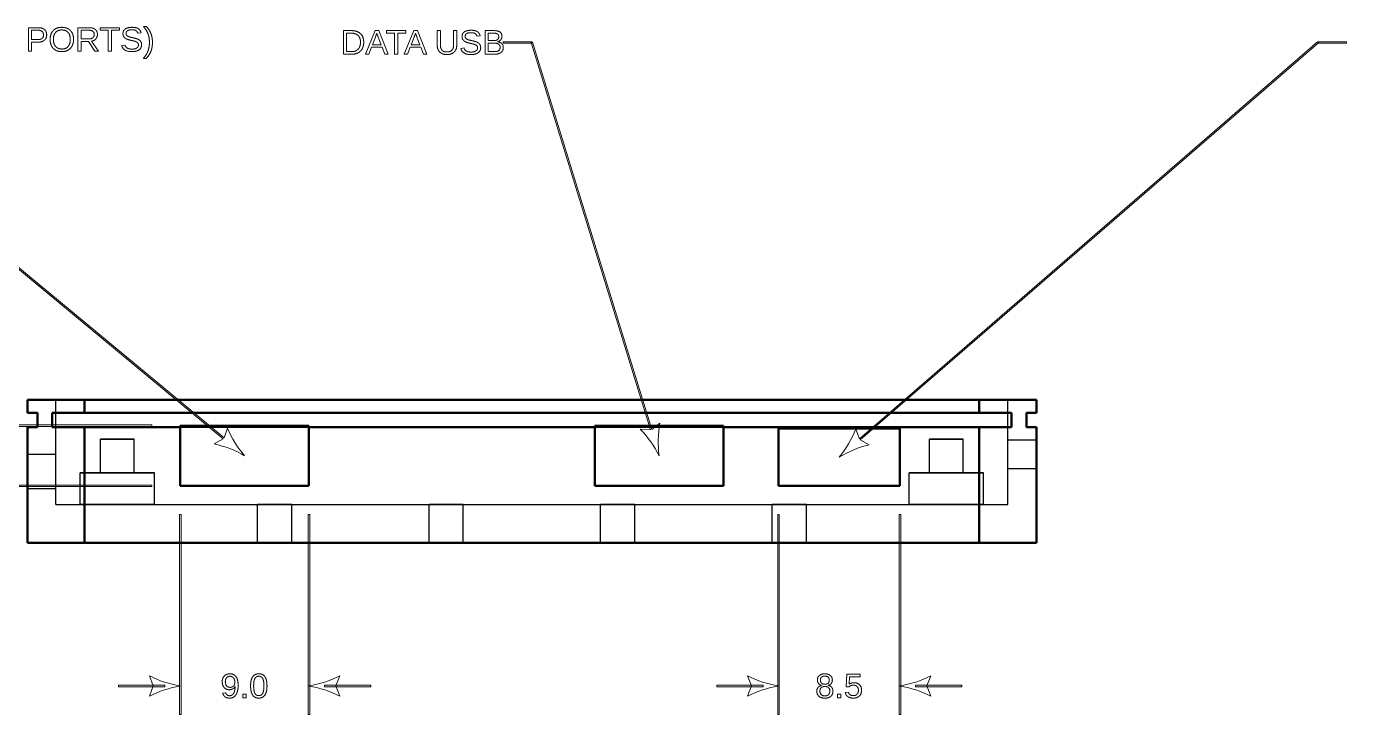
# Model space of a CAD drawing. Header units: millimetres. Extents: x 10 to 414, y 10 to 287.
# Drawn here: x 59.6 to 152, y 98 to 146.1 of the extents above; entities that cross this region are included whole.
import ezdxf

# ---------------------------------------------------------------- set-up
doc = ezdxf.new("R2010")
doc.units = ezdxf.units.MM
for name, color, linetype, lineweight in [('dimensions', 7, 'Continuous', 13), ('hidden', 7, 'Continuous', 25), ('part', 7, 'Continuous', 50)]:
    doc.layers.add(name, color=color, linetype=linetype, lineweight=lineweight)

msp = doc.modelspace()

# ---------------------------------------------------------------- linework, layer by layer
at = {"layer": 'dimensions'}
for p, q in [((59.773, 146.03), (59.773, 144.379)), ((60.468, 146.03), (59.773, 146.03)), ((63.241, 146.03), (63.241, 144.379)), ((64.018, 146.03), (63.241, 146.03)), ((64.787, 146.03), (64.787, 145.847)), ((66.145, 146.03), (64.787, 146.03)), ((66.145, 145.847), (66.145, 146.03)), ((68.018, 146.118), (67.814, 146.118)), ((73.462, 117.356), (40.032, 145.039)), ((59.997, 145.851), (60.441, 145.851)), ((59.997, 145.199), (59.997, 145.851)), ((60.45, 145.199), (59.997, 145.199)), ((59.997, 145.022), (60.482, 145.022)), ((59.997, 144.379), (59.997, 145.022)), ((63.464, 145.851), (63.995, 145.851)), ((63.464, 145.241), (63.464, 145.851)), ((64.005, 145.241), (63.464, 145.241)), ((63.464, 145.064), (63.979, 145.064)), ((63.464, 144.379), (63.464, 145.064)), ((63.979, 145.064), (64.408, 144.379)), ((64.666, 144.379), (64.197, 145.09)), ((64.787, 145.847), (65.355, 145.847)), ((65.355, 145.847), (65.355, 144.379)), ((65.577, 145.847), (66.145, 145.847)), ((65.577, 144.379), (65.577, 145.847)), ((67.431, 145.636), (67.652, 145.675)), ((81.81, 145.825), (81.81, 144.174)), ((82.356, 145.825), (81.81, 145.825)), ((82.034, 145.646), (82.351, 145.646)), ((82.034, 144.353), (82.034, 145.646)), ((84.025, 145.825), (83.351, 144.174)), ((83.841, 144.831), (84.052, 145.374)), ((84.279, 145.825), (84.025, 145.825)), ((84.138, 145.623), (84.149, 145.656)), ((84.149, 145.656), (84.18, 145.559)), ((84.246, 145.376), (84.458, 144.831)), ((84.942, 144.174), (84.279, 145.825)), ((84.823, 145.825), (84.823, 145.642)), ((86.18, 145.825), (84.823, 145.825)), ((84.823, 145.642), (85.39, 145.642)), ((85.39, 145.642), (85.39, 144.174)), ((85.612, 145.642), (86.18, 145.642)), ((85.612, 144.174), (85.612, 145.642)), ((86.735, 145.825), (86.061, 144.174)), ((86.18, 145.642), (86.18, 145.825)), ((86.551, 144.831), (86.762, 145.374)), ((86.989, 145.825), (86.735, 145.825)), ((86.849, 145.623), (86.859, 145.656)), ((86.859, 145.656), (86.891, 145.559)), ((86.957, 145.376), (87.169, 144.831)), ((87.653, 144.174), (86.989, 145.825)), ((88.377, 145.825), (88.377, 144.774)), ((88.601, 145.825), (88.377, 145.825)), ((88.601, 144.793), (88.601, 145.825)), ((89.517, 145.825), (89.517, 144.808)), ((89.74, 145.825), (89.517, 145.825)), ((89.74, 144.795), (89.74, 145.825)), ((91.157, 145.431), (91.377, 145.47)), ((91.723, 145.825), (91.723, 144.174)), ((92.323, 145.825), (91.723, 145.825)), ((91.946, 145.646), (92.323, 145.646)), ((91.946, 145.123), (91.946, 145.646)), ((92.323, 145.123), (91.946, 145.123)), ((95, 145.05), (93, 145.05)), ((93, 145.05), (93, 144.95)), ((95, 144.95), (95, 145.05)), ((149.967, 145.038), (117.91, 117.287)), ((150.033, 144.962), (149.967, 145.038)), ((152, 145.05), (150, 145.05)), ((150, 145.05), (150, 144.95)), ((152, 144.95), (152, 145.05)), ((39.968, 144.961), (73.398, 117.279)), ((59.773, 144.379), (59.997, 144.379)), ((63.241, 144.379), (63.464, 144.379)), ((64.408, 144.379), (64.666, 144.379)), ((65.355, 144.379), (65.577, 144.379)), ((66.525, 144.818), (66.309, 144.775)), ((68.451, 144.998), (68.451, 145.002)), ((81.81, 144.174), (82.427, 144.174)), ((82.402, 144.353), (82.034, 144.353)), ((83.351, 144.174), (83.583, 144.174)), ((83.583, 144.174), (83.773, 144.657)), ((83.773, 144.657), (84.525, 144.657)), ((84.458, 144.831), (83.841, 144.831)), ((84.525, 144.657), (84.714, 144.174)), ((84.714, 144.174), (84.942, 144.174)), ((85.39, 144.174), (85.612, 144.174)), ((86.061, 144.174), (86.293, 144.174)), ((86.293, 144.174), (86.483, 144.657)), ((86.483, 144.657), (87.236, 144.657)), ((87.169, 144.831), (86.551, 144.831)), ((87.236, 144.657), (87.424, 144.174)), ((87.424, 144.174), (87.653, 144.174)), ((90.251, 144.613), (90.034, 144.57)), ((91.723, 144.174), (92.393, 144.174)), ((91.946, 144.948), (92.364, 144.948)), ((91.946, 144.353), (91.946, 144.948)), ((92.381, 144.353), (91.946, 144.353)), ((93, 144.95), (95, 144.95)), ((95.048, 145.015), (94.952, 144.985)), ((94.952, 144.985), (103.29, 117.909)), ((103.386, 117.939), (95.048, 145.015)), ((117.976, 117.211), (150.033, 144.962)), ((150, 144.95), (152, 144.95)), ((67.814, 143.882), (68.018, 143.882)), ((68.4, 118.25), (53.238, 118.25)), ((68.4, 118.15), (68.4, 118.25)), ((103.952, 118.376), (103.386, 117.939)), ((53.238, 118.15), (68.4, 118.15)), ((73.696, 118.032), (73.462, 117.356)), ((103.29, 117.909), (102.576, 117.952)), ((117.91, 117.287), (117.662, 117.958)), ((73.398, 117.279), (72.777, 116.923)), ((118.604, 116.869), (117.976, 117.211)), ((68.4, 114.05), (53.238, 114.05)), ((53.238, 113.95), (68.4, 113.95)), ((68.4, 113.95), (68.4, 114.05)), ((70.45, 112), (70.35, 112)), ((70.35, 112), (70.35, 98)), ((70.45, 98), (70.45, 112)), ((79.45, 112), (79.35, 112)), ((79.35, 112), (79.35, 98)), ((79.45, 98), (79.45, 112)), ((112.3, 112), (112.2, 112)), ((112.2, 112), (112.2, 98)), ((112.3, 98), (112.3, 112)), ((120.8, 112), (120.7, 112)), ((120.7, 112), (120.7, 98)), ((120.8, 98), (120.8, 112)), ((68.24, 100.72), (68.51, 100)), ((81.29, 100), (81.56, 100.72)), ((110.09, 100.72), (110.36, 100)), ((117.031, 100.825), (116.976, 99.937)), ((117.97, 100.825), (117.031, 100.825)), ((117.97, 100.646), (117.97, 100.825)), ((122.64, 100), (122.91, 100.72)), ((66.08, 100.05), (66.08, 99.95)), ((69.32, 100.05), (66.08, 100.05)), ((66.08, 99.95), (69.32, 99.95)), ((68.51, 100), (68.24, 99.28)), ((69.32, 99.95), (69.32, 100.05)), ((80.48, 100.05), (80.48, 99.95)), ((83.72, 100.05), (80.48, 100.05)), ((80.48, 99.95), (83.72, 99.95)), ((81.56, 99.28), (81.29, 100)), ((83.72, 99.95), (83.72, 100.05)), ((107.93, 100.05), (107.93, 99.95)), ((111.17, 100.05), (107.93, 100.05)), ((107.93, 99.95), (111.17, 99.95)), ((110.36, 100), (110.09, 99.28)), ((111.17, 99.95), (111.17, 100.05)), ((115.264, 100.042), (115.264, 100.037)), ((115.727, 100.04), (115.727, 100.045)), ((116.976, 99.937), (117.182, 99.937)), ((117.191, 100.122), (117.223, 100.646)), ((117.223, 100.646), (117.97, 100.646)), ((121.83, 100.05), (121.83, 99.95)), ((125.07, 100.05), (121.83, 100.05)), ((121.83, 99.95), (125.07, 99.95)), ((122.91, 99.28), (122.64, 100)), ((125.07, 99.95), (125.07, 100.05)), ((73.571, 99.527), (73.369, 99.495)), ((74.776, 99.43), (74.776, 99.174)), ((75.005, 99.43), (74.776, 99.43)), ((74.776, 99.174), (75.005, 99.174)), ((75.005, 99.174), (75.005, 99.43)), ((116.384, 99.43), (116.384, 99.174)), ((116.612, 99.43), (116.384, 99.43)), ((116.384, 99.174), (116.612, 99.174)), ((116.612, 99.174), (116.612, 99.43)), ((117.141, 99.568), (116.928, 99.543)), ((70.35, 98), (70.45, 98)), ((79.35, 98), (79.45, 98)), ((112.2, 98), (112.3, 98)), ((120.7, 98), (120.8, 98))]:
    msp.add_line(p, q, dxfattribs=at)
for centre, start, end in [((111.134, 117.072), -190.29092, -172.34566), ((80.416, 120.88), -157.03506, -139.08981), ((97.372, 112.834), 26.57898, 44.52423), ((110.88, 120.658), -39.65587, -21.71061), ((71.232, 109.789), 59.83484, 77.78009), ((120.305, 109.771), 103.47423, 121.41949), ((71.6, 107.2), -117.40758, -99.46232), ((78.2, 107.2), -80.53768, -62.59242), ((113.45, 107.2), -117.40758, -99.46232), ((119.55, 107.2), -80.53768, -62.59242), ((71.6, 92.8), 99.46232, 117.40758), ((78.2, 92.8), 62.59242, 80.53768), ((113.45, 92.8), 99.46232, 117.40758), ((119.55, 92.8), 62.59242, 80.53768)]:
    msp.add_arc(centre, 7.299, start, end, dxfattribs=at)
for points in [[(60.468, 146.03), (60.746, 146.03), (60.898, 145.9)], [(61.507, 145.831), (61.724, 146.055), (62.111, 146.055)], [(62.111, 146.055), (62.363, 146.055), (62.548, 145.954)], [(62.548, 145.954), (62.733, 145.854), (62.831, 145.663)], [(64.018, 146.03), (64.296, 146.03), (64.448, 145.905)], [(66.548, 145.94), (66.711, 146.055), (67.013, 146.055)], [(67.013, 146.055), (67.294, 146.055), (67.443, 145.969)], [(67.443, 145.969), (67.592, 145.882), (67.652, 145.675)], [(68.136, 145.6), (68.034, 145.873), (67.814, 146.118)], [(68.018, 146.118), (68.24, 145.879), (68.345, 145.609)], [(60.825, 145.531), (60.825, 145.851), (60.441, 145.851)], [(60.45, 145.199), (60.825, 145.199), (60.825, 145.531)], [(60.897, 145.161), (60.745, 145.022), (60.482, 145.022)], [(61.05, 145.533), (61.05, 145.299), (60.897, 145.161)], [(60.898, 145.9), (61.05, 145.77), (61.05, 145.533)], [(61.291, 145.212), (61.291, 145.608), (61.507, 145.831)], [(61.388, 144.757), (61.291, 144.952), (61.291, 145.212)], [(61.673, 145.698), (61.518, 145.525), (61.518, 145.212)], [(61.518, 145.212), (61.518, 144.902), (61.674, 144.719)], [(62.111, 145.872), (61.827, 145.872), (61.673, 145.698)], [(62.546, 145.696), (62.392, 145.872), (62.111, 145.872)], [(62.7, 145.212), (62.7, 145.52), (62.546, 145.696)], [(62.547, 144.713), (62.7, 144.89), (62.7, 145.212)], [(62.929, 145.212), (62.929, 144.953), (62.83, 144.759)], [(62.831, 145.663), (62.929, 145.472), (62.929, 145.212)], [(64.277, 145.775), (64.179, 145.851), (63.995, 145.851)], [(64.005, 145.241), (64.182, 145.241), (64.278, 145.324)], [(64.493, 145.248), (64.386, 145.123), (64.197, 145.09)], [(64.375, 145.555), (64.375, 145.7), (64.277, 145.775)], [(64.278, 145.324), (64.375, 145.407), (64.375, 145.555)], [(64.448, 145.905), (64.6, 145.78), (64.6, 145.558)], [(64.6, 145.558), (64.6, 145.374), (64.493, 145.248)], [(66.386, 145.613), (66.386, 145.825), (66.548, 145.94)], [(66.417, 145.449), (66.386, 145.52), (66.386, 145.613)], [(66.507, 145.324), (66.448, 145.377), (66.417, 145.449)], [(66.667, 145.227), (66.565, 145.271), (66.507, 145.324)], [(66.708, 145.82), (66.604, 145.755), (66.604, 145.625)], [(66.604, 145.625), (66.604, 145.548), (66.644, 145.499)], [(66.644, 145.499), (66.685, 145.449), (66.761, 145.414)], [(66.964, 145.141), (66.768, 145.184), (66.667, 145.227)], [(67.011, 145.886), (66.812, 145.886), (66.708, 145.82)], [(66.761, 145.414), (66.837, 145.38), (67.064, 145.329)], [(67.169, 145.093), (67.076, 145.115), (66.964, 145.141)], [(67.293, 145.827), (67.191, 145.886), (67.011, 145.886)], [(67.064, 145.329), (67.141, 145.312), (67.216, 145.294)], [(67.328, 145.037), (67.261, 145.07), (67.169, 145.093)], [(67.216, 145.294), (67.292, 145.275), (67.361, 145.25)], [(67.431, 145.636), (67.395, 145.768), (67.293, 145.827)], [(67.432, 144.954), (67.395, 145.005), (67.328, 145.037)], [(67.361, 145.25), (67.43, 145.225), (67.49, 145.191)], [(67.49, 145.191), (67.551, 145.157), (67.595, 145.108)], [(67.595, 145.108), (67.64, 145.059), (67.665, 144.992)], [(68.239, 145), (68.239, 145.327), (68.136, 145.6)], [(68.345, 145.609), (68.451, 145.339), (68.451, 145.002)], [(82.838, 145.485), (82.67, 145.646), (82.351, 145.646)], [(82.356, 145.825), (82.775, 145.825), (83.003, 145.615)], [(83.006, 145.016), (83.006, 145.323), (82.838, 145.485)], [(83.003, 145.615), (83.231, 145.404), (83.231, 145.016)], [(84.138, 145.623), (84.109, 145.526), (84.052, 145.374)], [(84.246, 145.376), (84.213, 145.457), (84.18, 145.559)], [(86.849, 145.623), (86.82, 145.526), (86.762, 145.374)], [(86.957, 145.376), (86.924, 145.457), (86.891, 145.559)], [(90.111, 145.408), (90.111, 145.62), (90.274, 145.735)], [(90.142, 145.244), (90.111, 145.315), (90.111, 145.408)], [(90.232, 145.119), (90.173, 145.172), (90.142, 145.244)], [(90.392, 145.022), (90.291, 145.066), (90.232, 145.119)], [(90.274, 145.735), (90.436, 145.85), (90.738, 145.85)], [(90.434, 145.615), (90.329, 145.55), (90.329, 145.42)], [(90.329, 145.42), (90.329, 145.343), (90.37, 145.294)], [(90.37, 145.294), (90.41, 145.244), (90.486, 145.209)], [(90.689, 144.936), (90.493, 144.979), (90.392, 145.022)], [(90.736, 145.681), (90.538, 145.681), (90.434, 145.615)], [(90.486, 145.209), (90.562, 145.175), (90.79, 145.124)], [(91.018, 145.622), (90.916, 145.681), (90.736, 145.681)], [(90.738, 145.85), (91.02, 145.85), (91.168, 145.763)], [(90.79, 145.124), (90.866, 145.107), (90.942, 145.088)], [(90.942, 145.088), (91.017, 145.07), (91.086, 145.045)], [(91.157, 145.431), (91.12, 145.562), (91.018, 145.622)], [(91.086, 145.045), (91.155, 145.02), (91.216, 144.986)], [(91.168, 145.763), (91.317, 145.677), (91.377, 145.47)], [(92.323, 145.825), (92.904, 145.825), (92.904, 145.424)], [(92.587, 145.588), (92.496, 145.646), (92.323, 145.646)], [(92.323, 145.123), (92.502, 145.123), (92.59, 145.19)], [(92.679, 145.397), (92.679, 145.531), (92.587, 145.588)], [(92.59, 145.19), (92.679, 145.258), (92.679, 145.397)], [(92.822, 145.178), (92.74, 145.079), (92.59, 145.045)], [(92.59, 145.045), (92.787, 145.021), (92.893, 144.913)], [(92.904, 145.424), (92.904, 145.278), (92.822, 145.178)], [(61.67, 144.459), (61.485, 144.562), (61.388, 144.757)], [(62.109, 144.355), (61.854, 144.355), (61.67, 144.459)], [(61.674, 144.719), (61.831, 144.537), (62.109, 144.537)], [(62.109, 144.537), (62.395, 144.537), (62.547, 144.713)], [(62.546, 144.46), (62.361, 144.355), (62.109, 144.355)], [(62.83, 144.759), (62.731, 144.564), (62.546, 144.46)], [(67.008, 144.355), (66.405, 144.355), (66.309, 144.775)], [(66.525, 144.818), (66.563, 144.67), (66.685, 144.6)], [(66.685, 144.6), (66.807, 144.53), (67.016, 144.53)], [(67.512, 144.481), (67.333, 144.355), (67.008, 144.355)], [(67.016, 144.53), (67.233, 144.53), (67.351, 144.604)], [(67.351, 144.604), (67.469, 144.679), (67.469, 144.823)], [(67.469, 144.823), (67.469, 144.904), (67.432, 144.954)], [(67.69, 144.835), (67.69, 144.606), (67.512, 144.481)], [(67.665, 144.992), (67.69, 144.925), (67.69, 144.835)], [(67.814, 143.882), (68.035, 144.128), (68.137, 144.401)], [(68.345, 144.389), (68.239, 144.12), (68.018, 143.882)], [(68.137, 144.401), (68.239, 144.673), (68.239, 145)], [(68.451, 144.998), (68.451, 144.659), (68.345, 144.389)], [(82.402, 144.353), (82.583, 144.353), (82.721, 144.433)], [(82.849, 144.276), (82.666, 144.174), (82.427, 144.174)], [(82.721, 144.433), (82.859, 144.512), (82.932, 144.662)], [(83.132, 144.569), (83.032, 144.378), (82.849, 144.276)], [(82.932, 144.662), (83.006, 144.812), (83.006, 145.016)], [(83.231, 145.016), (83.231, 144.761), (83.132, 144.569)], [(88.46, 144.439), (88.377, 144.579), (88.377, 144.774)], [(88.695, 144.224), (88.543, 144.298), (88.46, 144.439)], [(88.601, 144.793), (88.601, 144.566), (88.716, 144.449)], [(89.048, 144.15), (88.846, 144.15), (88.695, 144.224)], [(88.716, 144.449), (88.83, 144.332), (89.047, 144.332)], [(89.047, 144.332), (89.27, 144.332), (89.394, 144.453)], [(89.415, 144.227), (89.259, 144.15), (89.048, 144.15)], [(89.394, 144.453), (89.517, 144.575), (89.517, 144.808)], [(89.655, 144.449), (89.57, 144.304), (89.415, 144.227)], [(89.74, 144.795), (89.74, 144.595), (89.655, 144.449)], [(90.734, 144.15), (90.13, 144.15), (90.034, 144.57)], [(90.251, 144.613), (90.288, 144.464), (90.41, 144.395)], [(90.41, 144.395), (90.532, 144.325), (90.742, 144.325)], [(90.894, 144.887), (90.802, 144.91), (90.689, 144.936)], [(91.237, 144.276), (91.058, 144.15), (90.734, 144.15)], [(90.742, 144.325), (90.959, 144.325), (91.076, 144.399)], [(91.054, 144.832), (90.987, 144.865), (90.894, 144.887)], [(91.157, 144.749), (91.12, 144.8), (91.054, 144.832)], [(91.076, 144.399), (91.194, 144.474), (91.194, 144.618)], [(91.194, 144.618), (91.194, 144.699), (91.157, 144.749)], [(91.216, 144.986), (91.276, 144.952), (91.321, 144.903)], [(91.416, 144.63), (91.416, 144.401), (91.237, 144.276)], [(91.321, 144.903), (91.365, 144.854), (91.39, 144.787)], [(91.39, 144.787), (91.416, 144.72), (91.416, 144.63)], [(92.774, 144.657), (92.774, 144.948), (92.364, 144.948)], [(92.381, 144.353), (92.586, 144.353), (92.68, 144.429)], [(92.839, 144.296), (92.679, 144.174), (92.393, 144.174)], [(92.68, 144.429), (92.774, 144.505), (92.774, 144.657)], [(93, 144.639), (93, 144.419), (92.839, 144.296)], [(92.893, 144.913), (93, 144.804), (93, 144.639)], [(73.335, 100.294), (73.335, 100.553), (73.48, 100.701)], [(73.48, 100.701), (73.626, 100.85), (73.885, 100.85)], [(73.885, 100.85), (74.16, 100.85), (74.302, 100.646)], [(75.457, 100.638), (75.596, 100.85), (75.896, 100.85)], [(75.896, 100.85), (76.187, 100.85), (76.326, 100.635)], [(114.973, 100.427), (114.973, 100.615), (115.114, 100.732)], [(115.114, 100.732), (115.255, 100.85), (115.493, 100.85)], [(115.493, 100.693), (115.345, 100.693), (115.267, 100.622)], [(115.493, 100.85), (115.737, 100.85), (115.878, 100.735)], [(115.8, 100.412), (115.8, 100.693), (115.493, 100.693)], [(115.878, 100.735), (116.02, 100.62), (116.02, 100.424)], [(73.469, 99.89), (73.335, 100.042), (73.335, 100.294)], [(73.825, 99.737), (73.602, 99.737), (73.469, 99.89)], [(73.637, 100.575), (73.549, 100.471), (73.549, 100.294)], [(73.549, 100.294), (73.549, 100.114), (73.637, 100.009)], [(73.878, 100.679), (73.725, 100.679), (73.637, 100.575)], [(73.637, 100.009), (73.725, 99.904), (73.875, 99.904)], [(74.074, 99.801), (73.961, 99.737), (73.825, 99.737)], [(73.875, 99.904), (73.967, 99.904), (74.045, 99.946)], [(74.122, 100.557), (74.031, 100.679), (73.878, 100.679)], [(74.045, 99.946), (74.124, 99.987), (74.169, 100.063)], [(74.235, 99.971), (74.188, 99.865), (74.074, 99.801)], [(74.214, 100.237), (74.214, 100.436), (74.122, 100.557)], [(74.131, 99.489), (74.23, 99.658), (74.235, 99.971)], [(74.169, 100.063), (74.214, 100.139), (74.214, 100.237)], [(74.444, 100.033), (74.444, 99.607), (74.288, 99.379)], [(74.302, 100.646), (74.444, 100.442), (74.444, 100.033)], [(75.318, 100), (75.318, 100.425), (75.457, 100.638)], [(75.461, 99.367), (75.318, 99.584), (75.318, 100)], [(75.616, 100.52), (75.531, 100.362), (75.531, 100)], [(75.531, 100), (75.531, 99.648), (75.617, 99.486)], [(75.896, 100.679), (75.701, 100.679), (75.616, 100.52)], [(76.168, 100.518), (76.085, 100.679), (75.896, 100.679)], [(76.164, 99.489), (76.251, 99.655), (76.251, 100)], [(76.251, 100), (76.251, 100.357), (76.168, 100.518)], [(76.465, 100), (76.465, 99.586), (76.319, 99.368)], [(76.326, 100.635), (76.465, 100.421), (76.465, 100)], [(114.934, 99.632), (114.934, 99.794), (115.027, 99.904)], [(115.051, 100.179), (114.973, 100.285), (114.973, 100.427)], [(115.027, 99.904), (115.12, 100.014), (115.264, 100.037)], [(115.264, 100.042), (115.129, 100.074), (115.051, 100.179)], [(115.243, 99.88), (115.152, 99.796), (115.152, 99.65)], [(115.267, 100.622), (115.189, 100.552), (115.189, 100.412)], [(115.189, 100.412), (115.189, 100.271), (115.269, 100.196)], [(115.493, 99.964), (115.333, 99.964), (115.243, 99.88)], [(115.269, 100.196), (115.349, 100.122), (115.496, 100.122)], [(115.75, 99.886), (115.659, 99.964), (115.493, 99.964)], [(115.496, 100.122), (115.645, 100.122), (115.722, 100.19)], [(115.722, 100.19), (115.8, 100.259), (115.8, 100.412)], [(115.941, 100.177), (115.862, 100.071), (115.727, 100.045)], [(115.727, 100.04), (115.885, 100.014), (115.973, 99.906)], [(115.841, 99.654), (115.841, 99.808), (115.75, 99.886)], [(116.02, 100.424), (116.02, 100.282), (115.941, 100.177)], [(115.973, 99.906), (116.061, 99.797), (116.061, 99.634)], [(117.33, 100.028), (117.256, 100.001), (117.182, 99.937)], [(117.191, 100.122), (117.329, 100.227), (117.532, 100.227)], [(117.489, 100.055), (117.404, 100.055), (117.33, 100.028)], [(117.75, 99.959), (117.653, 100.055), (117.489, 100.055)], [(117.532, 100.227), (117.776, 100.227), (117.921, 100.084)], [(117.846, 99.707), (117.846, 99.863), (117.75, 99.959)], [(117.921, 100.084), (118.066, 99.941), (118.066, 99.712)], [(73.536, 99.232), (73.419, 99.313), (73.369, 99.495)], [(73.846, 99.15), (73.653, 99.15), (73.536, 99.232)], [(73.571, 99.527), (73.634, 99.32), (73.849, 99.32)], [(74.288, 99.379), (74.133, 99.15), (73.846, 99.15)], [(73.849, 99.32), (74.031, 99.32), (74.131, 99.489)], [(75.888, 99.15), (75.604, 99.15), (75.461, 99.367)], [(75.617, 99.486), (75.703, 99.323), (75.891, 99.323)], [(76.319, 99.368), (76.173, 99.15), (75.888, 99.15)], [(75.891, 99.323), (76.077, 99.323), (76.164, 99.489)], [(115.084, 99.276), (114.934, 99.401), (114.934, 99.632)], [(115.498, 99.15), (115.233, 99.15), (115.084, 99.276)], [(115.152, 99.65), (115.152, 99.309), (115.5, 99.309)], [(115.915, 99.278), (115.77, 99.15), (115.498, 99.15)], [(115.5, 99.309), (115.673, 99.309), (115.757, 99.391)], [(115.757, 99.391), (115.841, 99.474), (115.841, 99.654)], [(116.061, 99.634), (116.061, 99.406), (115.915, 99.278)], [(117.107, 99.251), (116.965, 99.352), (116.928, 99.543)], [(117.48, 99.15), (117.249, 99.15), (117.107, 99.251)], [(117.141, 99.568), (117.208, 99.323), (117.484, 99.323)], [(117.91, 99.3), (117.755, 99.15), (117.48, 99.15)], [(117.484, 99.323), (117.654, 99.323), (117.75, 99.425)], [(117.75, 99.425), (117.846, 99.528), (117.846, 99.707)], [(118.066, 99.712), (118.066, 99.45), (117.91, 99.3)]]:
    msp.add_open_spline(points, degree=2, dxfattribs=at)
at = {"layer": 'hidden'}
for p, q in [((59.7, 119.1), (59.7, 120)), ((61.7, 112.7), (61.7, 120)), ((61.7, 112.7), (61.7, 120)), ((128.3, 120), (61.7, 120)), ((128.3, 120), (61.7, 120)), ((63.7, 120), (126.3, 120)), ((63.7, 119.1), (63.7, 120)), ((126.3, 119.1), (126.3, 120)), ((128.3, 112.7), (128.3, 120)), ((128.3, 112.7), (128.3, 120)), ((130.3, 119.1), (130.3, 120)), ((60.4, 118.1), (60.4, 119.1)), ((61.439, 118.1), (61.439, 119.1)), ((128.561, 119.1), (61.439, 119.1)), ((128.561, 119.1), (61.439, 119.1)), ((63.7, 119.1), (126.3, 119.1)), ((128.561, 118.1), (128.561, 119.1)), ((129.6, 118.1), (129.6, 119.1)), ((59.7, 110), (59.7, 118.1)), ((61.439, 118.1), (70.4, 118.1)), ((61.439, 118.1), (128.561, 118.1)), ((63.7, 118.1), (126.3, 118.1)), ((63.7, 110), (63.7, 118.1)), ((70.4, 118.2), (79.4, 118.2)), ((70.4, 118.2), (70.4, 114)), ((79.4, 118.2), (79.4, 114)), ((79.4, 118.1), (99.4, 118.1)), ((99.4, 118.2), (108.4, 118.2)), ((99.4, 118.2), (99.4, 114)), ((108.4, 118.2), (108.4, 114)), ((108.4, 118.1), (128.561, 118.1)), ((112.25, 118), (120.75, 118)), ((112.25, 118), (112.25, 114)), ((120.75, 118), (120.75, 114)), ((126.3, 110), (126.3, 118.1)), ((130.3, 110), (130.3, 118.1)), ((64.825, 114.9), (64.825, 117.25)), ((64.825, 114.9), (64.825, 117.25)), ((67.175, 114.9), (67.175, 117.25)), ((67.175, 114.9), (67.175, 117.25)), ((122.825, 114.9), (122.825, 117.25)), ((122.825, 114.9), (122.825, 117.25)), ((125.175, 114.9), (125.175, 117.25)), ((125.175, 114.9), (125.175, 117.25)), ((128.3, 115.2), (128.3, 117.2)), ((128.3, 115.2), (128.3, 117.2)), ((128.3, 117.2), (130.3, 117.2)), ((128.3, 117.2), (130.3, 117.2)), ((130.3, 115.2), (130.3, 117.2)), ((130.3, 115.2), (130.3, 117.2)), ((59.7, 116.2), (61.7, 116.2)), ((59.7, 113.8), (59.7, 116.2)), ((59.7, 116.2), (61.7, 116.2)), ((59.7, 113.8), (59.7, 116.2)), ((61.7, 113.8), (61.7, 116.2)), ((61.7, 113.8), (61.7, 116.2)), ((63.4, 112.7), (63.4, 114.9)), ((63.4, 112.7), (63.4, 114.9)), ((68.6, 112.7), (68.6, 114.9)), ((68.6, 112.7), (68.6, 114.9)), ((121.4, 112.7), (121.4, 114.9)), ((121.4, 112.7), (121.4, 114.9)), ((126.6, 112.7), (126.6, 114.9)), ((126.6, 112.7), (126.6, 114.9)), ((128.3, 115.2), (130.3, 115.2)), ((128.3, 115.2), (130.3, 115.2)), ((59.7, 113.8), (61.7, 113.8)), ((59.7, 113.8), (61.7, 113.8)), ((70.4, 114), (79.4, 114)), ((99.4, 114), (108.4, 114)), ((112.25, 114), (120.75, 114)), ((61.7, 112.7), (128.3, 112.7)), ((61.7, 112.7), (128.3, 112.7)), ((78.2, 112.7), (75.8, 112.7)), ((78.2, 112.7), (75.8, 112.7)), ((75.8, 110), (75.8, 112.7)), ((75.8, 110), (75.8, 112.7)), ((78.2, 110), (78.2, 112.7)), ((78.2, 110), (78.2, 112.7)), ((90.2, 112.7), (87.8, 112.7)), ((90.2, 112.7), (87.8, 112.7)), ((87.8, 110), (87.8, 112.7)), ((87.8, 110), (87.8, 112.7)), ((90.2, 110), (90.2, 112.7)), ((90.2, 110), (90.2, 112.7)), ((102.2, 112.7), (99.8, 112.7)), ((102.2, 112.7), (99.8, 112.7)), ((99.8, 110), (99.8, 112.7)), ((99.8, 110), (99.8, 112.7)), ((102.2, 110), (102.2, 112.7)), ((102.2, 110), (102.2, 112.7)), ((114.2, 112.7), (111.8, 112.7)), ((114.2, 112.7), (111.8, 112.7)), ((111.8, 110), (111.8, 112.7)), ((111.8, 110), (111.8, 112.7)), ((114.2, 110), (114.2, 112.7)), ((114.2, 110), (114.2, 112.7)), ((63.7, 110), (126.3, 110)), ((78.2, 110), (75.8, 110)), ((78.2, 110), (75.8, 110)), ((90.2, 110), (87.8, 110)), ((90.2, 110), (87.8, 110)), ((102.2, 110), (99.8, 110)), ((102.2, 110), (99.8, 110)), ((114.2, 110), (111.8, 110)), ((114.2, 110), (111.8, 110))]:
    msp.add_line(p, q, dxfattribs=at)
for points, degree, knots in [([(59.7, 120), (59.713, 120), (59.725, 120), (59.763, 120), (59.8, 120), (59.862, 120), (59.924, 120), (60.01, 120), (60.096, 120), (60.205, 120), (60.313, 120), (60.443, 120), (60.573, 120), (60.722, 120), (60.872, 120), (61.039, 120), (61.206, 120), (61.389, 120), (61.572, 120), (61.768, 120), (61.964, 120), (62.172, 120), (62.379, 120), (62.594, 120), (62.81, 120), (63.251, 120), (63.7, 120)], 2, [0, 0, 0, 0.071429, 0.071429, 0.142857, 0.142857, 0.214286, 0.214286, 0.285714, 0.285714, 0.357143, 0.357143, 0.428571, 0.428571, 0.5, 0.5, 0.571429, 0.571429, 0.642857, 0.642857, 0.714286, 0.714286, 0.785714, 0.785714, 0.857143, 0.857143, 1, 1, 1]), ([(130.3, 120), (130.287, 120), (130.275, 120), (130.237, 120), (130.2, 120), (130.138, 120), (130.076, 120), (129.99, 120), (129.904, 120), (129.795, 120), (129.687, 120), (129.557, 120), (129.427, 120), (129.278, 120), (129.128, 120), (128.961, 120), (128.794, 120), (128.611, 120), (128.428, 120), (128.232, 120), (128.036, 120), (127.828, 120), (127.621, 120), (127.406, 120), (127.19, 120), (126.749, 120), (126.3, 120)], 2, [0, 0, 0, 0.071429, 0.071429, 0.142857, 0.142857, 0.214286, 0.214286, 0.285714, 0.285714, 0.357143, 0.357143, 0.428571, 0.428571, 0.5, 0.5, 0.571429, 0.571429, 0.642857, 0.642857, 0.714286, 0.714286, 0.785714, 0.785714, 0.857143, 0.857143, 1, 1, 1]), ([(60.4, 119.1), (60.174, 119.1), (59.998, 119.1), (59.879, 119.1), (59.761, 119.1), (59.701, 119.1), (59.7, 119.1)], 3, [0, 0, 0, 0, 0.5, 0.5, 0.5, 1, 1, 1, 1]), ([(130.3, 119.1), (130.299, 119.1), (130.239, 119.1), (130.121, 119.1), (130.002, 119.1), (129.826, 119.1), (129.6, 119.1)], 3, [0, 0, 0, 0, 0.3002971, 0.3002971, 0.3002971, 0.6005941, 0.6005941, 0.6005941, 0.6005941]), ([(60.4, 118.1), (60.174, 118.1), (59.998, 118.1), (59.879, 118.1), (59.761, 118.1), (59.701, 118.1), (59.7, 118.1)], 3, [0, 0, 0, 0, 0.5, 0.5, 0.5, 1, 1, 1, 1]), ([(130.3, 118.1), (130.299, 118.1), (130.239, 118.1), (130.121, 118.1), (130.002, 118.1), (129.826, 118.1), (129.6, 118.1)], 3, [0, 0, 0, 0, 0.3002971, 0.3002971, 0.3002971, 0.6005941, 0.6005941, 0.6005941, 0.6005941]), ([(59.7, 110), (59.713, 110), (59.725, 110), (59.763, 110), (59.8, 110), (59.862, 110), (59.924, 110), (60.01, 110), (60.096, 110), (60.205, 110), (60.313, 110), (60.443, 110), (60.573, 110), (60.722, 110), (60.872, 110), (61.039, 110), (61.206, 110), (61.389, 110), (61.572, 110), (61.768, 110), (61.964, 110), (62.172, 110), (62.379, 110), (62.594, 110), (62.81, 110), (63.251, 110), (63.7, 110)], 2, [0, 0, 0, 0.071429, 0.071429, 0.142857, 0.142857, 0.214286, 0.214286, 0.285714, 0.285714, 0.357143, 0.357143, 0.428571, 0.428571, 0.5, 0.5, 0.571429, 0.571429, 0.642857, 0.642857, 0.714286, 0.714286, 0.785714, 0.785714, 0.857143, 0.857143, 1, 1, 1]), ([(130.3, 110), (130.287, 110), (130.275, 110), (130.237, 110), (130.2, 110), (130.138, 110), (130.076, 110), (129.99, 110), (129.904, 110), (129.795, 110), (129.687, 110), (129.557, 110), (129.427, 110), (129.278, 110), (129.128, 110), (128.961, 110), (128.794, 110), (128.611, 110), (128.428, 110), (128.232, 110), (128.036, 110), (127.828, 110), (127.621, 110), (127.406, 110), (127.19, 110), (126.749, 110), (126.3, 110)], 2, [0, 0, 0, 0.071429, 0.071429, 0.142857, 0.142857, 0.214286, 0.214286, 0.285714, 0.285714, 0.357143, 0.357143, 0.428571, 0.428571, 0.5, 0.5, 0.571429, 0.571429, 0.642857, 0.642857, 0.714286, 0.714286, 0.785714, 0.785714, 0.857143, 0.857143, 1, 1, 1])]:
    msp.add_open_spline(points, degree=degree, knots=knots, dxfattribs=at)
for points, degree in [([(63.7, 119.1), (62.899, 119.1), (62.1, 119.1), (61.439, 119.1)], 3), ([(128.561, 119.1), (127.9, 119.1), (127.101, 119.1), (126.3, 119.1)], 3), ([(63.7, 118.1), (62.899, 118.1), (62.1, 118.1), (61.439, 118.1)], 3), ([(128.561, 118.1), (127.9, 118.1), (127.101, 118.1), (126.3, 118.1)], 3), ([(67.175, 117.25), (67.146, 117.25), (67.059, 117.25), (66.919, 117.25), (66.733, 117.25), (66.51, 117.25), (66.261, 117.25), (66, 117.25), (65.739, 117.25), (65.49, 117.25), (65.267, 117.25), (65.081, 117.25), (64.941, 117.25), (64.854, 117.25), (64.825, 117.25)], 1), ([(64.825, 117.25), (64.854, 117.25), (64.941, 117.25), (65.081, 117.25), (65.267, 117.25), (65.49, 117.25), (65.739, 117.25), (66, 117.25), (66.261, 117.25), (66.51, 117.25), (66.733, 117.25), (66.919, 117.25), (67.059, 117.25), (67.146, 117.25), (67.175, 117.25)], 1), ([(67.175, 117.25), (67.146, 117.25), (67.059, 117.25), (66.919, 117.25), (66.733, 117.25), (66.51, 117.25), (66.261, 117.25), (66, 117.25), (65.739, 117.25), (65.49, 117.25), (65.267, 117.25), (65.081, 117.25), (64.941, 117.25), (64.854, 117.25), (64.825, 117.25)], 1), ([(64.825, 117.25), (64.854, 117.25), (64.941, 117.25), (65.081, 117.25), (65.267, 117.25), (65.49, 117.25), (65.739, 117.25), (66, 117.25), (66.261, 117.25), (66.51, 117.25), (66.733, 117.25), (66.919, 117.25), (67.059, 117.25), (67.146, 117.25), (67.175, 117.25)], 1), ([(125.175, 117.25), (125.146, 117.25), (125.059, 117.25), (124.919, 117.25), (124.733, 117.25), (124.51, 117.25), (124.261, 117.25), (124, 117.25), (123.739, 117.25), (123.49, 117.25), (123.267, 117.25), (123.081, 117.25), (122.941, 117.25), (122.854, 117.25), (122.825, 117.25)], 1), ([(122.825, 117.25), (122.854, 117.25), (122.941, 117.25), (123.081, 117.25), (123.267, 117.25), (123.49, 117.25), (123.739, 117.25), (124, 117.25), (124.261, 117.25), (124.51, 117.25), (124.733, 117.25), (124.919, 117.25), (125.059, 117.25), (125.146, 117.25), (125.175, 117.25)], 1), ([(125.175, 117.25), (125.146, 117.25), (125.059, 117.25), (124.919, 117.25), (124.733, 117.25), (124.51, 117.25), (124.261, 117.25), (124, 117.25), (123.739, 117.25), (123.49, 117.25), (123.267, 117.25), (123.081, 117.25), (122.941, 117.25), (122.854, 117.25), (122.825, 117.25)], 1), ([(122.825, 117.25), (122.854, 117.25), (122.941, 117.25), (123.081, 117.25), (123.267, 117.25), (123.49, 117.25), (123.739, 117.25), (124, 117.25), (124.261, 117.25), (124.51, 117.25), (124.733, 117.25), (124.919, 117.25), (125.059, 117.25), (125.146, 117.25), (125.175, 117.25)], 1), ([(68.6, 114.9), (68.535, 114.9), (68.343, 114.9), (68.033, 114.9), (67.621, 114.9), (67.128, 114.9), (66.579, 114.9), (66, 114.9), (65.421, 114.9), (64.872, 114.9), (64.379, 114.9), (63.967, 114.9), (63.657, 114.9), (63.465, 114.9), (63.4, 114.9)], 1), ([(63.4, 114.9), (63.465, 114.9), (63.657, 114.9), (63.967, 114.9), (64.379, 114.9), (64.872, 114.9), (65.421, 114.9), (66, 114.9), (66.579, 114.9), (67.128, 114.9), (67.621, 114.9), (68.033, 114.9), (68.343, 114.9), (68.535, 114.9), (68.6, 114.9)], 1), ([(68.6, 114.9), (68.535, 114.9), (68.343, 114.9), (68.033, 114.9), (67.621, 114.9), (67.128, 114.9), (66.579, 114.9), (66, 114.9), (65.421, 114.9), (64.872, 114.9), (64.379, 114.9), (63.967, 114.9), (63.657, 114.9), (63.465, 114.9), (63.4, 114.9)], 1), ([(63.4, 114.9), (63.465, 114.9), (63.657, 114.9), (63.967, 114.9), (64.379, 114.9), (64.872, 114.9), (65.421, 114.9), (66, 114.9), (66.579, 114.9), (67.128, 114.9), (67.621, 114.9), (68.033, 114.9), (68.343, 114.9), (68.535, 114.9), (68.6, 114.9)], 1), ([(67.175, 114.9), (67.146, 114.9), (67.059, 114.9), (66.919, 114.9), (66.733, 114.9), (66.51, 114.9), (66.261, 114.9), (66, 114.9), (65.739, 114.9), (65.49, 114.9), (65.267, 114.9), (65.081, 114.9), (64.941, 114.9), (64.854, 114.9), (64.825, 114.9)], 1), ([(64.825, 114.9), (64.854, 114.9), (64.941, 114.9), (65.081, 114.9), (65.267, 114.9), (65.49, 114.9), (65.739, 114.9), (66, 114.9), (66.261, 114.9), (66.51, 114.9), (66.733, 114.9), (66.919, 114.9), (67.059, 114.9), (67.146, 114.9), (67.175, 114.9)], 1), ([(67.175, 114.9), (67.146, 114.9), (67.059, 114.9), (66.919, 114.9), (66.733, 114.9), (66.51, 114.9), (66.261, 114.9), (66, 114.9), (65.739, 114.9), (65.49, 114.9), (65.267, 114.9), (65.081, 114.9), (64.941, 114.9), (64.854, 114.9), (64.825, 114.9)], 1), ([(64.825, 114.9), (64.854, 114.9), (64.941, 114.9), (65.081, 114.9), (65.267, 114.9), (65.49, 114.9), (65.739, 114.9), (66, 114.9), (66.261, 114.9), (66.51, 114.9), (66.733, 114.9), (66.919, 114.9), (67.059, 114.9), (67.146, 114.9), (67.175, 114.9)], 1), ([(126.6, 114.9), (126.535, 114.9), (126.343, 114.9), (126.033, 114.9), (125.621, 114.9), (125.128, 114.9), (124.579, 114.9), (124, 114.9), (123.421, 114.9), (122.872, 114.9), (122.379, 114.9), (121.967, 114.9), (121.657, 114.9), (121.465, 114.9), (121.4, 114.9)], 1), ([(121.4, 114.9), (121.465, 114.9), (121.657, 114.9), (121.967, 114.9), (122.379, 114.9), (122.872, 114.9), (123.421, 114.9), (124, 114.9), (124.579, 114.9), (125.128, 114.9), (125.621, 114.9), (126.033, 114.9), (126.343, 114.9), (126.535, 114.9), (126.6, 114.9)], 1), ([(126.6, 114.9), (126.535, 114.9), (126.343, 114.9), (126.033, 114.9), (125.621, 114.9), (125.128, 114.9), (124.579, 114.9), (124, 114.9), (123.421, 114.9), (122.872, 114.9), (122.379, 114.9), (121.967, 114.9), (121.657, 114.9), (121.465, 114.9), (121.4, 114.9)], 1), ([(121.4, 114.9), (121.465, 114.9), (121.657, 114.9), (121.967, 114.9), (122.379, 114.9), (122.872, 114.9), (123.421, 114.9), (124, 114.9), (124.579, 114.9), (125.128, 114.9), (125.621, 114.9), (126.033, 114.9), (126.343, 114.9), (126.535, 114.9), (126.6, 114.9)], 1), ([(125.175, 114.9), (125.146, 114.9), (125.059, 114.9), (124.919, 114.9), (124.733, 114.9), (124.51, 114.9), (124.261, 114.9), (124, 114.9), (123.739, 114.9), (123.49, 114.9), (123.267, 114.9), (123.081, 114.9), (122.941, 114.9), (122.854, 114.9), (122.825, 114.9)], 1), ([(122.825, 114.9), (122.854, 114.9), (122.941, 114.9), (123.081, 114.9), (123.267, 114.9), (123.49, 114.9), (123.739, 114.9), (124, 114.9), (124.261, 114.9), (124.51, 114.9), (124.733, 114.9), (124.919, 114.9), (125.059, 114.9), (125.146, 114.9), (125.175, 114.9)], 1), ([(125.175, 114.9), (125.146, 114.9), (125.059, 114.9), (124.919, 114.9), (124.733, 114.9), (124.51, 114.9), (124.261, 114.9), (124, 114.9), (123.739, 114.9), (123.49, 114.9), (123.267, 114.9), (123.081, 114.9), (122.941, 114.9), (122.854, 114.9), (122.825, 114.9)], 1), ([(122.825, 114.9), (122.854, 114.9), (122.941, 114.9), (123.081, 114.9), (123.267, 114.9), (123.49, 114.9), (123.739, 114.9), (124, 114.9), (124.261, 114.9), (124.51, 114.9), (124.733, 114.9), (124.919, 114.9), (125.059, 114.9), (125.146, 114.9), (125.175, 114.9)], 1), ([(68.6, 112.7), (68.535, 112.7), (68.343, 112.7), (68.033, 112.7), (67.621, 112.7), (67.128, 112.7), (66.579, 112.7), (66, 112.7), (65.421, 112.7), (64.872, 112.7), (64.379, 112.7), (63.967, 112.7), (63.657, 112.7), (63.465, 112.7), (63.4, 112.7)], 1), ([(63.4, 112.7), (63.465, 112.7), (63.657, 112.7), (63.967, 112.7), (64.379, 112.7), (64.872, 112.7), (65.421, 112.7), (66, 112.7), (66.579, 112.7), (67.128, 112.7), (67.621, 112.7), (68.033, 112.7), (68.343, 112.7), (68.535, 112.7), (68.6, 112.7)], 1), ([(68.6, 112.7), (68.535, 112.7), (68.343, 112.7), (68.033, 112.7), (67.621, 112.7), (67.128, 112.7), (66.579, 112.7), (66, 112.7), (65.421, 112.7), (64.872, 112.7), (64.379, 112.7), (63.967, 112.7), (63.657, 112.7), (63.465, 112.7), (63.4, 112.7)], 1), ([(63.4, 112.7), (63.465, 112.7), (63.657, 112.7), (63.967, 112.7), (64.379, 112.7), (64.872, 112.7), (65.421, 112.7), (66, 112.7), (66.579, 112.7), (67.128, 112.7), (67.621, 112.7), (68.033, 112.7), (68.343, 112.7), (68.535, 112.7), (68.6, 112.7)], 1), ([(126.6, 112.7), (126.535, 112.7), (126.343, 112.7), (126.033, 112.7), (125.621, 112.7), (125.128, 112.7), (124.579, 112.7), (124, 112.7), (123.421, 112.7), (122.872, 112.7), (122.379, 112.7), (121.967, 112.7), (121.657, 112.7), (121.465, 112.7), (121.4, 112.7)], 1), ([(121.4, 112.7), (121.465, 112.7), (121.657, 112.7), (121.967, 112.7), (122.379, 112.7), (122.872, 112.7), (123.421, 112.7), (124, 112.7), (124.579, 112.7), (125.128, 112.7), (125.621, 112.7), (126.033, 112.7), (126.343, 112.7), (126.535, 112.7), (126.6, 112.7)], 1), ([(126.6, 112.7), (126.535, 112.7), (126.343, 112.7), (126.033, 112.7), (125.621, 112.7), (125.128, 112.7), (124.579, 112.7), (124, 112.7), (123.421, 112.7), (122.872, 112.7), (122.379, 112.7), (121.967, 112.7), (121.657, 112.7), (121.465, 112.7), (121.4, 112.7)], 1), ([(121.4, 112.7), (121.465, 112.7), (121.657, 112.7), (121.967, 112.7), (122.379, 112.7), (122.872, 112.7), (123.421, 112.7), (124, 112.7), (124.579, 112.7), (125.128, 112.7), (125.621, 112.7), (126.033, 112.7), (126.343, 112.7), (126.535, 112.7), (126.6, 112.7)], 1)]:
    msp.add_open_spline(points, degree=degree, dxfattribs=at)
at = {"layer": 'part'}
for p, q in [((59.7, 119.1), (59.7, 120)), ((63.7, 120), (126.3, 120)), ((63.7, 119.1), (63.7, 120)), ((126.3, 119.1), (126.3, 120)), ((130.3, 119.1), (130.3, 120)), ((60.4, 118.1), (60.4, 119.1)), ((61.439, 118.1), (61.439, 119.1)), ((63.7, 119.1), (126.3, 119.1)), ((128.561, 118.1), (128.561, 119.1)), ((129.6, 118.1), (129.6, 119.1)), ((59.7, 110), (59.7, 118.1)), ((63.7, 118.1), (70.4, 118.1)), ((63.7, 110), (63.7, 118.1)), ((70.4, 118.2), (79.4, 118.2)), ((70.4, 118.2), (70.4, 118.1)), ((70.4, 118.1), (70.4, 114)), ((79.4, 118.2), (79.4, 118.1)), ((79.4, 118.1), (79.4, 114)), ((79.4, 118.1), (99.4, 118.1)), ((99.4, 118.2), (108.4, 118.2)), ((99.4, 118.2), (99.4, 118.1)), ((99.4, 118.1), (99.4, 114)), ((108.4, 118.2), (108.4, 118.1)), ((108.4, 118.1), (108.4, 114)), ((108.4, 118.1), (126.3, 118.1)), ((112.25, 118), (120.75, 118)), ((112.25, 118), (112.25, 114)), ((120.75, 118), (120.75, 114)), ((126.3, 110), (126.3, 118.1)), ((130.3, 110), (130.3, 118.1)), ((70.4, 114), (79.4, 114)), ((99.4, 114), (108.4, 114)), ((112.25, 114), (120.75, 114)), ((63.7, 110), (126.3, 110))]:
    msp.add_line(p, q, dxfattribs=at)
for points, degree, knots in [([(59.7, 120), (59.713, 120), (59.725, 120), (59.763, 120), (59.8, 120), (59.862, 120), (59.924, 120), (60.01, 120), (60.096, 120), (60.205, 120), (60.313, 120), (60.443, 120), (60.573, 120), (60.722, 120), (60.872, 120), (61.039, 120), (61.206, 120), (61.389, 120), (61.572, 120), (61.768, 120), (61.964, 120), (62.172, 120), (62.379, 120), (62.594, 120), (62.81, 120), (63.251, 120), (63.7, 120)], 2, [0, 0, 0, 0.071429, 0.071429, 0.142857, 0.142857, 0.214286, 0.214286, 0.285714, 0.285714, 0.357143, 0.357143, 0.428571, 0.428571, 0.5, 0.5, 0.571429, 0.571429, 0.642857, 0.642857, 0.714286, 0.714286, 0.785714, 0.785714, 0.857143, 0.857143, 1, 1, 1]), ([(130.3, 120), (130.287, 120), (130.275, 120), (130.237, 120), (130.2, 120), (130.138, 120), (130.076, 120), (129.99, 120), (129.904, 120), (129.795, 120), (129.687, 120), (129.557, 120), (129.427, 120), (129.278, 120), (129.128, 120), (128.961, 120), (128.794, 120), (128.611, 120), (128.428, 120), (128.232, 120), (128.036, 120), (127.828, 120), (127.621, 120), (127.406, 120), (127.19, 120), (126.749, 120), (126.3, 120)], 2, [0, 0, 0, 0.071429, 0.071429, 0.142857, 0.142857, 0.214286, 0.214286, 0.285714, 0.285714, 0.357143, 0.357143, 0.428571, 0.428571, 0.5, 0.5, 0.571429, 0.571429, 0.642857, 0.642857, 0.714286, 0.714286, 0.785714, 0.785714, 0.857143, 0.857143, 1, 1, 1]), ([(59.7, 119.1), (59.701, 119.1), (59.761, 119.1), (59.879, 119.1), (59.998, 119.1), (60.174, 119.1), (60.4, 119.1)], 3, [0, 0, 0, 0, 0.3002971, 0.3002971, 0.3002971, 0.6005941, 0.6005941, 0.6005941, 0.6005941]), ([(129.6, 119.1), (129.826, 119.1), (130.002, 119.1), (130.121, 119.1), (130.239, 119.1), (130.299, 119.1), (130.3, 119.1)], 3, [0, 0, 0, 0, 0.5, 0.5, 0.5, 1, 1, 1, 1]), ([(59.7, 118.1), (59.701, 118.1), (59.761, 118.1), (59.879, 118.1), (59.998, 118.1), (60.174, 118.1), (60.4, 118.1)], 3, [0, 0, 0, 0, 0.3002971, 0.3002971, 0.3002971, 0.6005941, 0.6005941, 0.6005941, 0.6005941]), ([(129.6, 118.1), (129.826, 118.1), (130.002, 118.1), (130.121, 118.1), (130.239, 118.1), (130.299, 118.1), (130.3, 118.1)], 3, [0, 0, 0, 0, 0.5, 0.5, 0.5, 1, 1, 1, 1]), ([(59.7, 110), (59.713, 110), (59.725, 110), (59.763, 110), (59.8, 110), (59.862, 110), (59.924, 110), (60.01, 110), (60.096, 110), (60.205, 110), (60.313, 110), (60.443, 110), (60.573, 110), (60.722, 110), (60.872, 110), (61.039, 110), (61.206, 110), (61.389, 110), (61.572, 110), (61.768, 110), (61.964, 110), (62.172, 110), (62.379, 110), (62.594, 110), (62.81, 110), (63.251, 110), (63.7, 110)], 2, [0, 0, 0, 0.071429, 0.071429, 0.142857, 0.142857, 0.214286, 0.214286, 0.285714, 0.285714, 0.357143, 0.357143, 0.428571, 0.428571, 0.5, 0.5, 0.571429, 0.571429, 0.642857, 0.642857, 0.714286, 0.714286, 0.785714, 0.785714, 0.857143, 0.857143, 1, 1, 1]), ([(130.3, 110), (130.287, 110), (130.275, 110), (130.237, 110), (130.2, 110), (130.138, 110), (130.076, 110), (129.99, 110), (129.904, 110), (129.795, 110), (129.687, 110), (129.557, 110), (129.427, 110), (129.278, 110), (129.128, 110), (128.961, 110), (128.794, 110), (128.611, 110), (128.428, 110), (128.232, 110), (128.036, 110), (127.828, 110), (127.621, 110), (127.406, 110), (127.19, 110), (126.749, 110), (126.3, 110)], 2, [0, 0, 0, 0.071429, 0.071429, 0.142857, 0.142857, 0.214286, 0.214286, 0.285714, 0.285714, 0.357143, 0.357143, 0.428571, 0.428571, 0.5, 0.5, 0.571429, 0.571429, 0.642857, 0.642857, 0.714286, 0.714286, 0.785714, 0.785714, 0.857143, 0.857143, 1, 1, 1])]:
    msp.add_open_spline(points, degree=degree, knots=knots, dxfattribs=at)
for points in [[(61.439, 119.1), (62.1, 119.1), (62.899, 119.1), (63.7, 119.1)], [(126.3, 119.1), (127.101, 119.1), (127.9, 119.1), (128.561, 119.1)], [(61.439, 118.1), (62.1, 118.1), (62.899, 118.1), (63.7, 118.1)], [(126.3, 118.1), (127.101, 118.1), (127.9, 118.1), (128.561, 118.1)]]:
    msp.add_open_spline(points, degree=3, dxfattribs=at)

doc.saveas('drawing.dxf')
